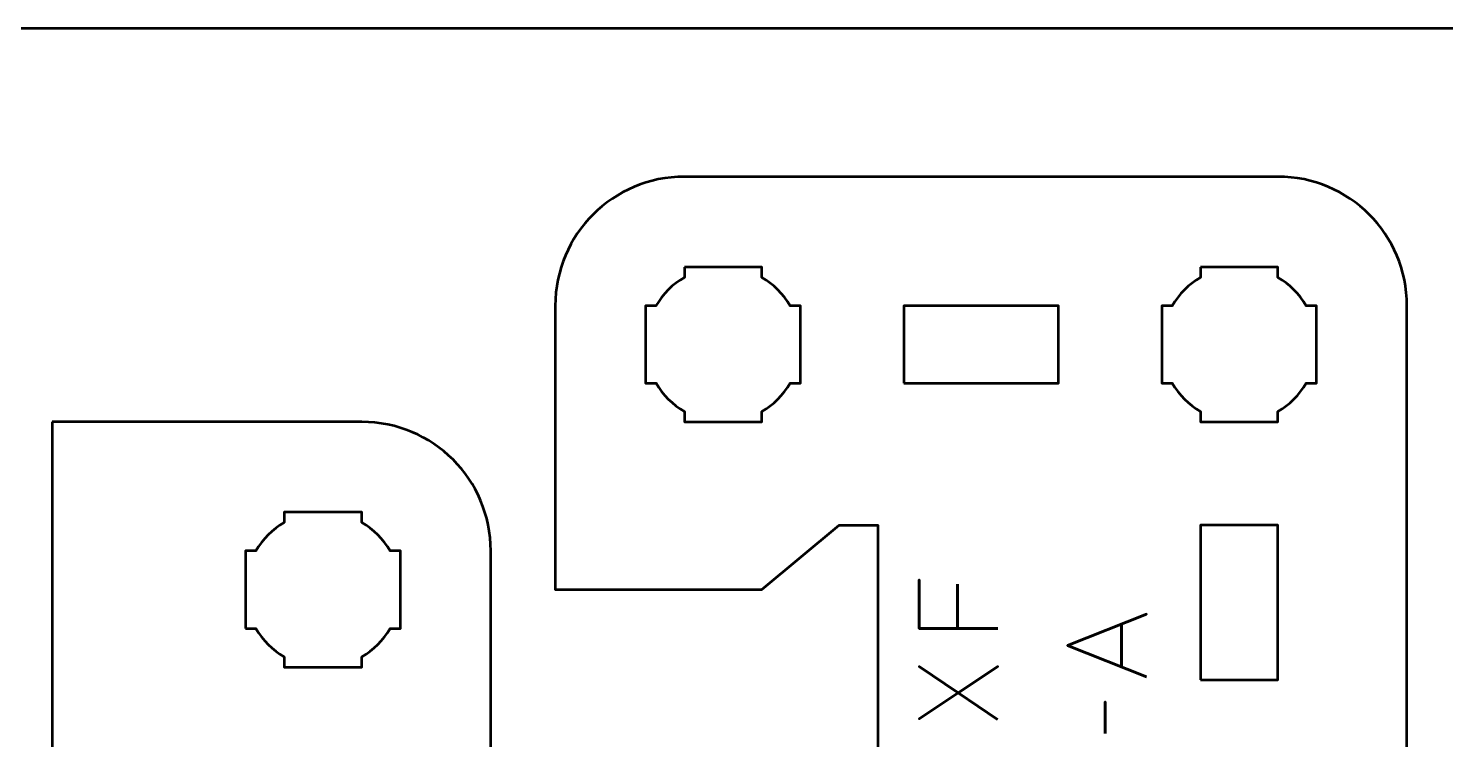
# Model space of a CAD drawing. Header units: centimetres. Extents: x -21 to 0, y -29.7 to 0.
# Drawn here: x -17.32 to -11.82, y -2.76 to 0 of the extents above; entities that cross this region are included whole.
import ezdxf

# ---------------------------------------------------------------- set-up
doc = ezdxf.new("R2010")
doc.units = ezdxf.units.CM
doc.header["$MEASUREMENT"] = 0
doc.layers.add('Layer 1', color=7, linetype='Continuous')

msp = doc.modelspace()

# ---------------------------------------------------------------- linework, layer by layer
at = {"layer": 'Layer 1', "color": 22, "lineweight": 53}
msp.add_open_spline([(-21, -29.19991), (-21, -29.19991), (-21, -0.49996), (-21, -0.49996), (-21, -0.49996), (-21, -0.22299), (-20.77691, 0), (-20.49991, 0), (-20.49991, 0), (-20.49991, 0), (-0.5001, 0), (-0.5001, 0), (-0.5001, 0), (-0.22296, 0), (0, -0.22299), (0, -0.49996), (0, -0.49996), (0, -0.49996), (0, -29.19991), (0, -29.19991), (0, -29.19991), (0, -29.47691), (-0.22296, -29.7), (-0.5001, -29.7), (-0.5001, -29.7), (-0.5001, -29.7), (-20.49991, -29.7), (-20.49991, -29.7), (-20.49991, -29.7), (-20.77691, -29.7), (-21, -29.47691), (-21, -29.19991)], degree=3, knots=[0, 0, 0, 0, 0.125, 0.125, 0.125, 0.125, 0.25, 0.25, 0.25, 0.25, 0.375, 0.375, 0.375, 0.375, 0.5, 0.5, 0.5, 0.5, 0.625, 0.625, 0.625, 0.625, 0.75, 0.75, 0.75, 0.75, 0.875, 0.875, 0.875, 0.875, 1, 1, 1, 1], dxfattribs=at)
at = {"layer": 'Layer 1', "color": 114, "lineweight": 53}
for points, knots in [([(-15.27479, -5.37487), (-15.27479, -5.37487), (-15.2748, -4.27493), (-15.2748, -4.27493), (-15.2748, -4.27493), (-15.2748, -4.27493), (-14.4748, -4.27494), (-14.4748, -4.27494), (-14.4748, -4.27494), (-14.4748, -4.27494), (-14.17479, -4.52494), (-14.17479, -4.52494), (-14.17479, -4.52494), (-14.17479, -4.52494), (-14.02479, -4.52494), (-14.02479, -4.52494), (-14.02479, -4.52494), (-14.02479, -4.52494), (-14.02479, -4.27493), (-14.02479, -4.27493), (-14.02479, -4.27493), (-14.02479, -4.27493), (-14.02479, -2.17494), (-14.02479, -2.17494), (-14.02479, -2.17494), (-14.02479, -2.17494), (-14.02479, -1.92494), (-14.02479, -1.92494), (-14.02479, -1.92494), (-14.02479, -1.92494), (-14.17479, -1.92494), (-14.17479, -1.92494), (-14.17479, -1.92494), (-14.17479, -1.92494), (-14.47479, -2.17494), (-14.47479, -2.17494), (-14.47479, -2.17494), (-14.47479, -2.17494), (-15.27479, -2.17494), (-15.27479, -2.17494), (-15.27479, -2.17494), (-15.27479, -2.17494), (-15.27479, -1.07501), (-15.27479, -1.07501), (-15.27479, -1.07501), (-15.27479, -0.79788), (-15.05169, -0.57492), (-14.77469, -0.57492), (-14.77469, -0.57492), (-14.77469, -0.57492), (-12.47477, -0.57492), (-12.47477, -0.57492), (-12.47477, -0.57492), (-12.19776, -0.57492), (-11.97481, -0.79788), (-11.97481, -1.07501), (-11.97481, -1.07501), (-11.97481, -1.07501), (-11.97481, -5.37487), (-11.97481, -5.37487), (-11.97481, -5.37487), (-11.97481, -5.65187), (-12.19776, -5.87496), (-12.47477, -5.87496), (-12.47477, -5.87496), (-12.47477, -5.87496), (-14.77469, -5.87496), (-14.77469, -5.87496), (-14.77469, -5.87496), (-15.05169, -5.87496), (-15.27479, -5.65187), (-15.27479, -5.37487)], [0, 0, 0, 0, 0.0555556, 0.0555556, 0.0555556, 0.0555556, 0.1111111, 0.1111111, 0.1111111, 0.1111111, 0.1666667, 0.1666667, 0.1666667, 0.1666667, 0.2222222, 0.2222222, 0.2222222, 0.2222222, 0.2777778, 0.2777778, 0.2777778, 0.2777778, 0.3333333, 0.3333333, 0.3333333, 0.3333333, 0.3888889, 0.3888889, 0.3888889, 0.3888889, 0.4444444, 0.4444444, 0.4444444, 0.4444444, 0.5, 0.5, 0.5, 0.5, 0.5555556, 0.5555556, 0.5555556, 0.5555556, 0.6111111, 0.6111111, 0.6111111, 0.6111111, 0.6666667, 0.6666667, 0.6666667, 0.6666667, 0.7222222, 0.7222222, 0.7222222, 0.7222222, 0.7777778, 0.7777778, 0.7777778, 0.7777778, 0.8333333, 0.8333333, 0.8333333, 0.8333333, 0.8888889, 0.8888889, 0.8888889, 0.8888889, 0.9444444, 0.9444444, 0.9444444, 0.9444444, 1, 1, 1, 1]), ([(-17.22507, -1.52503), (-17.22507, -1.52503), (-16.02514, -1.52502), (-16.02514, -1.52502), (-16.02514, -1.52502), (-15.74814, -1.52502), (-15.52505, -1.74797), (-15.52505, -2.02498), (-15.52505, -2.02498), (-15.52505, -2.02498), (-15.52505, -4.3249), (-15.52505, -4.3249), (-15.52505, -4.3249), (-15.52505, -4.6019), (-15.74814, -4.825), (-16.02514, -4.825), (-16.02514, -4.825), (-16.02514, -4.825), (-17.12508, -4.82501), (-17.12508, -4.82501), (-17.12508, -4.82501), (-17.12508, -4.82501), (-17.12506, -4.02501), (-17.12506, -4.02501), (-17.12506, -4.02501), (-17.12506, -4.02501), (-16.87506, -3.725), (-16.87506, -3.725), (-16.87506, -3.725), (-16.87506, -3.725), (-16.87506, -3.575), (-16.87506, -3.575), (-16.87506, -3.575), (-16.87506, -3.575), (-17.12508, -3.575), (-17.12508, -3.575), (-17.12508, -3.575), (-17.12508, -3.575), (-17.22507, -3.575), (-17.22507, -3.575), (-17.22507, -3.575), (-17.22507, -3.575), (-17.22507, -1.52503), (-17.22507, -1.52503)], [0, 0, 0, 0, 0.0909091, 0.0909091, 0.0909091, 0.0909091, 0.1818182, 0.1818182, 0.1818182, 0.1818182, 0.2727273, 0.2727273, 0.2727273, 0.2727273, 0.3636364, 0.3636364, 0.3636364, 0.3636364, 0.4545455, 0.4545455, 0.4545455, 0.4545455, 0.5454545, 0.5454545, 0.5454545, 0.5454545, 0.6363636, 0.6363636, 0.6363636, 0.6363636, 0.7272727, 0.7272727, 0.7272727, 0.7272727, 0.8181818, 0.8181818, 0.8181818, 0.8181818, 0.9090909, 0.9090909, 0.9090909, 0.9090909, 1, 1, 1, 1])]:
    msp.add_open_spline(points, degree=3, knots=knots, dxfattribs=at)
at = {"layer": 'Layer 1', "lineweight": 53}
for points, knots in [([(-14.77489, -0.92502), (-14.77489, -0.92502), (-14.63032, -0.92502), (-14.63032, -0.92502), (-14.63032, -0.92502), (-14.63032, -0.92502), (-14.6249, -0.92495), (-14.6249, -0.92495), (-14.6249, -0.92495), (-14.6249, -0.92495), (-14.61947, -0.92502), (-14.61947, -0.92502), (-14.61947, -0.92502), (-14.61947, -0.92502), (-14.47489, -0.92502), (-14.47489, -0.92502), (-14.47489, -0.92502), (-14.47489, -0.92502), (-14.47489, -0.96508), (-14.47489, -0.96508), (-14.47489, -0.96508), (-14.42932, -0.99143), (-14.39134, -1.02944), (-14.365, -1.07501), (-14.365, -1.07501), (-14.365, -1.07501), (-14.32489, -1.07501), (-14.32489, -1.07501), (-14.32489, -1.07501), (-14.32489, -1.07501), (-14.32489, -1.37501), (-14.32489, -1.37501), (-14.32489, -1.37501), (-14.32489, -1.37501), (-14.36509, -1.37501), (-14.36509, -1.37501), (-14.36509, -1.37501), (-14.39143, -1.42051), (-14.42937, -1.45847), (-14.47489, -1.4848), (-14.47489, -1.4848), (-14.47489, -1.4848), (-14.47489, -1.52501), (-14.47489, -1.52501), (-14.47489, -1.52501), (-14.47489, -1.52501), (-14.77489, -1.52501), (-14.77489, -1.52501), (-14.77489, -1.52501), (-14.77489, -1.52501), (-14.77489, -1.48478), (-14.77489, -1.48478), (-14.77489, -1.48478), (-14.8204, -1.45845), (-14.85834, -1.4205), (-14.88469, -1.37501), (-14.88469, -1.37501), (-14.88469, -1.37501), (-14.92488, -1.37501), (-14.92488, -1.37501), (-14.92488, -1.37501), (-14.92488, -1.37501), (-14.92488, -1.22754), (-14.92488, -1.22754), (-14.92488, -1.22754), (-14.92488, -1.22754), (-14.9249, -1.22494), (-14.9249, -1.22494), (-14.9249, -1.22494), (-14.9249, -1.22494), (-14.92488, -1.22234), (-14.92488, -1.22234), (-14.92488, -1.22234), (-14.92488, -1.22234), (-14.92488, -1.07501), (-14.92488, -1.07501), (-14.92488, -1.07501), (-14.92488, -1.07501), (-14.88478, -1.07501), (-14.88478, -1.07501), (-14.88478, -1.07501), (-14.85844, -1.02945), (-14.82045, -0.99145), (-14.77489, -0.9651), (-14.77489, -0.9651), (-14.77489, -0.9651), (-14.77489, -0.92502), (-14.77489, -0.92502)], [0, 0, 0, 0, 0.0454545, 0.0454545, 0.0454545, 0.0454545, 0.0909091, 0.0909091, 0.0909091, 0.0909091, 0.1363636, 0.1363636, 0.1363636, 0.1363636, 0.1818182, 0.1818182, 0.1818182, 0.1818182, 0.2272727, 0.2272727, 0.2272727, 0.2272727, 0.2727273, 0.2727273, 0.2727273, 0.2727273, 0.3181818, 0.3181818, 0.3181818, 0.3181818, 0.3636364, 0.3636364, 0.3636364, 0.3636364, 0.4090909, 0.4090909, 0.4090909, 0.4090909, 0.4545455, 0.4545455, 0.4545455, 0.4545455, 0.5, 0.5, 0.5, 0.5, 0.5454545, 0.5454545, 0.5454545, 0.5454545, 0.5909091, 0.5909091, 0.5909091, 0.5909091, 0.6363636, 0.6363636, 0.6363636, 0.6363636, 0.6818182, 0.6818182, 0.6818182, 0.6818182, 0.7272727, 0.7272727, 0.7272727, 0.7272727, 0.7727273, 0.7727273, 0.7727273, 0.7727273, 0.8181818, 0.8181818, 0.8181818, 0.8181818, 0.8636364, 0.8636364, 0.8636364, 0.8636364, 0.9090909, 0.9090909, 0.9090909, 0.9090909, 0.9545455, 0.9545455, 0.9545455, 0.9545455, 1, 1, 1, 1]), ([(-12.77489, -0.92502), (-12.77489, -0.92502), (-12.63032, -0.92502), (-12.63032, -0.92502), (-12.63032, -0.92502), (-12.63032, -0.92502), (-12.6249, -0.92495), (-12.6249, -0.92495), (-12.6249, -0.92495), (-12.6249, -0.92495), (-12.61947, -0.92502), (-12.61947, -0.92502), (-12.61947, -0.92502), (-12.61947, -0.92502), (-12.47489, -0.92502), (-12.47489, -0.92502), (-12.47489, -0.92502), (-12.47489, -0.92502), (-12.47489, -0.96508), (-12.47489, -0.96508), (-12.47489, -0.96508), (-12.42932, -0.99143), (-12.39134, -1.02944), (-12.365, -1.07501), (-12.365, -1.07501), (-12.365, -1.07501), (-12.32489, -1.07501), (-12.32489, -1.07501), (-12.32489, -1.07501), (-12.32489, -1.07501), (-12.32489, -1.37501), (-12.32489, -1.37501), (-12.32489, -1.37501), (-12.32489, -1.37501), (-12.36509, -1.37501), (-12.36509, -1.37501), (-12.36509, -1.37501), (-12.39143, -1.42051), (-12.42937, -1.45847), (-12.47489, -1.4848), (-12.47489, -1.4848), (-12.47489, -1.4848), (-12.47489, -1.52501), (-12.47489, -1.52501), (-12.47489, -1.52501), (-12.47489, -1.52501), (-12.77489, -1.52501), (-12.77489, -1.52501), (-12.77489, -1.52501), (-12.77489, -1.52501), (-12.77489, -1.48478), (-12.77489, -1.48478), (-12.77489, -1.48478), (-12.8204, -1.45845), (-12.85834, -1.4205), (-12.88469, -1.37501), (-12.88469, -1.37501), (-12.88469, -1.37501), (-12.92488, -1.37501), (-12.92488, -1.37501), (-12.92488, -1.37501), (-12.92488, -1.37501), (-12.92488, -1.22754), (-12.92488, -1.22754), (-12.92488, -1.22754), (-12.92488, -1.22754), (-12.9249, -1.22494), (-12.9249, -1.22494), (-12.9249, -1.22494), (-12.9249, -1.22494), (-12.92488, -1.22234), (-12.92488, -1.22234), (-12.92488, -1.22234), (-12.92488, -1.22234), (-12.92488, -1.07501), (-12.92488, -1.07501), (-12.92488, -1.07501), (-12.92488, -1.07501), (-12.88478, -1.07501), (-12.88478, -1.07501), (-12.88478, -1.07501), (-12.85844, -1.02945), (-12.82045, -0.99145), (-12.77489, -0.9651), (-12.77489, -0.9651), (-12.77489, -0.9651), (-12.77489, -0.92502), (-12.77489, -0.92502)], [0, 0, 0, 0, 0.0454545, 0.0454545, 0.0454545, 0.0454545, 0.0909091, 0.0909091, 0.0909091, 0.0909091, 0.1363636, 0.1363636, 0.1363636, 0.1363636, 0.1818182, 0.1818182, 0.1818182, 0.1818182, 0.2272727, 0.2272727, 0.2272727, 0.2272727, 0.2727273, 0.2727273, 0.2727273, 0.2727273, 0.3181818, 0.3181818, 0.3181818, 0.3181818, 0.3636364, 0.3636364, 0.3636364, 0.3636364, 0.4090909, 0.4090909, 0.4090909, 0.4090909, 0.4545455, 0.4545455, 0.4545455, 0.4545455, 0.5, 0.5, 0.5, 0.5, 0.5454545, 0.5454545, 0.5454545, 0.5454545, 0.5909091, 0.5909091, 0.5909091, 0.5909091, 0.6363636, 0.6363636, 0.6363636, 0.6363636, 0.6818182, 0.6818182, 0.6818182, 0.6818182, 0.7272727, 0.7272727, 0.7272727, 0.7272727, 0.7727273, 0.7727273, 0.7727273, 0.7727273, 0.8181818, 0.8181818, 0.8181818, 0.8181818, 0.8636364, 0.8636364, 0.8636364, 0.8636364, 0.9090909, 0.9090909, 0.9090909, 0.9090909, 0.9545455, 0.9545455, 0.9545455, 0.9545455, 1, 1, 1, 1]), ([(-13.92474, -1.37501), (-13.92474, -1.37501), (-13.92474, -1.07501), (-13.92474, -1.07501), (-13.92474, -1.07501), (-13.92474, -1.07501), (-13.32475, -1.07501), (-13.32475, -1.07501), (-13.32475, -1.07501), (-13.32475, -1.07501), (-13.32475, -1.37501), (-13.32475, -1.37501), (-13.32475, -1.37501), (-13.32475, -1.37501), (-13.92474, -1.37501), (-13.92474, -1.37501)], [0, 0, 0, 0, 0.25, 0.25, 0.25, 0.25, 0.5, 0.5, 0.5, 0.5, 0.75, 0.75, 0.75, 0.75, 1, 1, 1, 1]), ([(-16.47499, -2.32503), (-16.47499, -2.32503), (-16.47499, -2.18046), (-16.47499, -2.18046), (-16.47499, -2.18046), (-16.47499, -2.18046), (-16.47506, -2.17504), (-16.47506, -2.17504), (-16.47506, -2.17504), (-16.47506, -2.17504), (-16.47499, -2.16961), (-16.47499, -2.16961), (-16.47499, -2.16961), (-16.47499, -2.16961), (-16.47499, -2.02503), (-16.47499, -2.02503), (-16.47499, -2.02503), (-16.47499, -2.02503), (-16.43493, -2.02503), (-16.43493, -2.02503), (-16.43493, -2.02503), (-16.40858, -1.97946), (-16.37057, -1.94148), (-16.325, -1.91514), (-16.325, -1.91514), (-16.325, -1.91514), (-16.325, -1.87503), (-16.325, -1.87503), (-16.325, -1.87503), (-16.325, -1.87503), (-16.025, -1.87503), (-16.025, -1.87503), (-16.025, -1.87503), (-16.025, -1.87503), (-16.025, -1.91523), (-16.025, -1.91523), (-16.025, -1.91523), (-15.9795, -1.94157), (-15.94154, -1.97951), (-15.91521, -2.02503), (-15.91521, -2.02503), (-15.91521, -2.02503), (-15.875, -2.02503), (-15.875, -2.02503), (-15.875, -2.02503), (-15.875, -2.02503), (-15.875, -2.32503), (-15.875, -2.32503), (-15.875, -2.32503), (-15.875, -2.32503), (-15.91523, -2.32503), (-15.91523, -2.32503), (-15.91523, -2.32503), (-15.94156, -2.37054), (-15.97951, -2.40848), (-16.025, -2.43483), (-16.025, -2.43483), (-16.025, -2.43483), (-16.025, -2.47502), (-16.025, -2.47502), (-16.025, -2.47502), (-16.025, -2.47502), (-16.17247, -2.47502), (-16.17247, -2.47502), (-16.17247, -2.47502), (-16.17247, -2.47502), (-16.17507, -2.47504), (-16.17507, -2.47504), (-16.17507, -2.47504), (-16.17507, -2.47504), (-16.17767, -2.47502), (-16.17767, -2.47502), (-16.17767, -2.47502), (-16.17767, -2.47502), (-16.325, -2.47502), (-16.325, -2.47502), (-16.325, -2.47502), (-16.325, -2.47502), (-16.325, -2.43492), (-16.325, -2.43492), (-16.325, -2.43492), (-16.37056, -2.40858), (-16.40856, -2.37059), (-16.43491, -2.32503), (-16.43491, -2.32503), (-16.43491, -2.32503), (-16.47499, -2.32503), (-16.47499, -2.32503)], [0, 0, 0, 0, 0.0454545, 0.0454545, 0.0454545, 0.0454545, 0.0909091, 0.0909091, 0.0909091, 0.0909091, 0.1363636, 0.1363636, 0.1363636, 0.1363636, 0.1818182, 0.1818182, 0.1818182, 0.1818182, 0.2272727, 0.2272727, 0.2272727, 0.2272727, 0.2727273, 0.2727273, 0.2727273, 0.2727273, 0.3181818, 0.3181818, 0.3181818, 0.3181818, 0.3636364, 0.3636364, 0.3636364, 0.3636364, 0.4090909, 0.4090909, 0.4090909, 0.4090909, 0.4545455, 0.4545455, 0.4545455, 0.4545455, 0.5, 0.5, 0.5, 0.5, 0.5454545, 0.5454545, 0.5454545, 0.5454545, 0.5909091, 0.5909091, 0.5909091, 0.5909091, 0.6363636, 0.6363636, 0.6363636, 0.6363636, 0.6818182, 0.6818182, 0.6818182, 0.6818182, 0.7272727, 0.7272727, 0.7272727, 0.7272727, 0.7727273, 0.7727273, 0.7727273, 0.7727273, 0.8181818, 0.8181818, 0.8181818, 0.8181818, 0.8636364, 0.8636364, 0.8636364, 0.8636364, 0.9090909, 0.9090909, 0.9090909, 0.9090909, 0.9545455, 0.9545455, 0.9545455, 0.9545455, 1, 1, 1, 1]), ([(-12.77477, -2.52496), (-12.77477, -2.52496), (-12.77477, -1.92496), (-12.77477, -1.92496), (-12.77477, -1.92496), (-12.77477, -1.92496), (-12.47477, -1.92496), (-12.47477, -1.92496), (-12.47477, -1.92496), (-12.47477, -1.92496), (-12.47477, -2.52496), (-12.47477, -2.52496), (-12.47477, -2.52496), (-12.47477, -2.52496), (-12.77477, -2.52496), (-12.77477, -2.52496)], [0, 0, 0, 0, 0.25, 0.25, 0.25, 0.25, 0.5, 0.5, 0.5, 0.5, 0.75, 0.75, 0.75, 0.75, 1, 1, 1, 1])]:
    msp.add_open_spline(points, degree=3, knots=knots, dxfattribs=at)
at = {"layer": 'Layer 1', "color": 30, "lineweight": 53}
for points, knots in [([(-13.55974, -2.3262), (-13.55974, -2.3262), (-13.86496, -2.3262), (-13.86496, -2.3262), (-13.86496, -2.3262), (-13.86496, -2.3262), (-13.86496, -2.13697), (-13.86496, -2.13697), (-13.86496, -2.13697), (-13.86496, -2.13697), (-13.86496, -2.3262), (-13.86496, -2.3262), (-13.86496, -2.3262), (-13.86496, -2.3262), (-13.55974, -2.3262), (-13.55974, -2.3262)], [0, 0, 0, 0, 0.25, 0.25, 0.25, 0.25, 0.5, 0.5, 0.5, 0.5, 0.75, 0.75, 0.75, 0.75, 1, 1, 1, 1]), ([(-13.7168, -2.15433), (-13.7168, -2.15433), (-13.7168, -2.3262), (-13.7168, -2.3262), (-13.7168, -2.3262), (-13.7168, -2.3262), (-13.7168, -2.15433), (-13.7168, -2.15433)], [0, 0, 0, 0, 0.5, 0.5, 0.5, 0.5, 1, 1, 1, 1]), ([(-12.98443, -2.51289), (-12.98443, -2.51289), (-13.28965, -2.39182), (-13.28965, -2.39182), (-13.28965, -2.39182), (-13.28965, -2.39182), (-12.98443, -2.27032), (-12.98443, -2.27032), (-12.98443, -2.27032), (-12.98443, -2.27032), (-13.28965, -2.39182), (-13.28965, -2.39182), (-13.28965, -2.39182), (-13.28965, -2.39182), (-12.98443, -2.51289), (-12.98443, -2.51289)], [0, 0, 0, 0, 0.25, 0.25, 0.25, 0.25, 0.5, 0.5, 0.5, 0.5, 0.75, 0.75, 0.75, 0.75, 1, 1, 1, 1]), ([(-13.08053, -2.47479), (-13.08053, -2.47479), (-13.08053, -2.30885), (-13.08053, -2.30885), (-13.08053, -2.30885), (-13.08053, -2.30885), (-13.08053, -2.47479), (-13.08053, -2.47479)], [0, 0, 0, 0, 0.5, 0.5, 0.5, 0.5, 1, 1, 1, 1]), ([(-13.56186, -2.67756), (-13.56186, -2.67756), (-13.71341, -2.57511), (-13.71341, -2.57511), (-13.71341, -2.57511), (-13.71341, -2.57511), (-13.86496, -2.67587), (-13.86496, -2.67587), (-13.86496, -2.67587), (-13.86496, -2.67587), (-13.71341, -2.57511), (-13.71341, -2.57511), (-13.71341, -2.57511), (-13.71341, -2.57511), (-13.86496, -2.47309), (-13.86496, -2.47309), (-13.86496, -2.47309), (-13.86496, -2.47309), (-13.71341, -2.57511), (-13.71341, -2.57511), (-13.71341, -2.57511), (-13.71341, -2.57511), (-13.55974, -2.47309), (-13.55974, -2.47309), (-13.55974, -2.47309), (-13.55974, -2.47309), (-13.71341, -2.57511), (-13.71341, -2.57511), (-13.71341, -2.57511), (-13.71341, -2.57511), (-13.56186, -2.67756), (-13.56186, -2.67756)], [0, 0, 0, 0, 0.125, 0.125, 0.125, 0.125, 0.25, 0.25, 0.25, 0.25, 0.375, 0.375, 0.375, 0.375, 0.5, 0.5, 0.5, 0.5, 0.625, 0.625, 0.625, 0.625, 0.75, 0.75, 0.75, 0.75, 0.875, 0.875, 0.875, 0.875, 1, 1, 1, 1]), ([(-13.14403, -2.73302), (-13.14403, -2.73302), (-13.14403, -2.60983), (-13.14403, -2.60983), (-13.14403, -2.60983), (-13.14403, -2.60983), (-13.14403, -2.73302), (-13.14403, -2.73302)], [0, 0, 0, 0, 0.5, 0.5, 0.5, 0.5, 1, 1, 1, 1])]:
    msp.add_open_spline(points, degree=3, knots=knots, dxfattribs=at)

doc.saveas('drawing.dxf')
